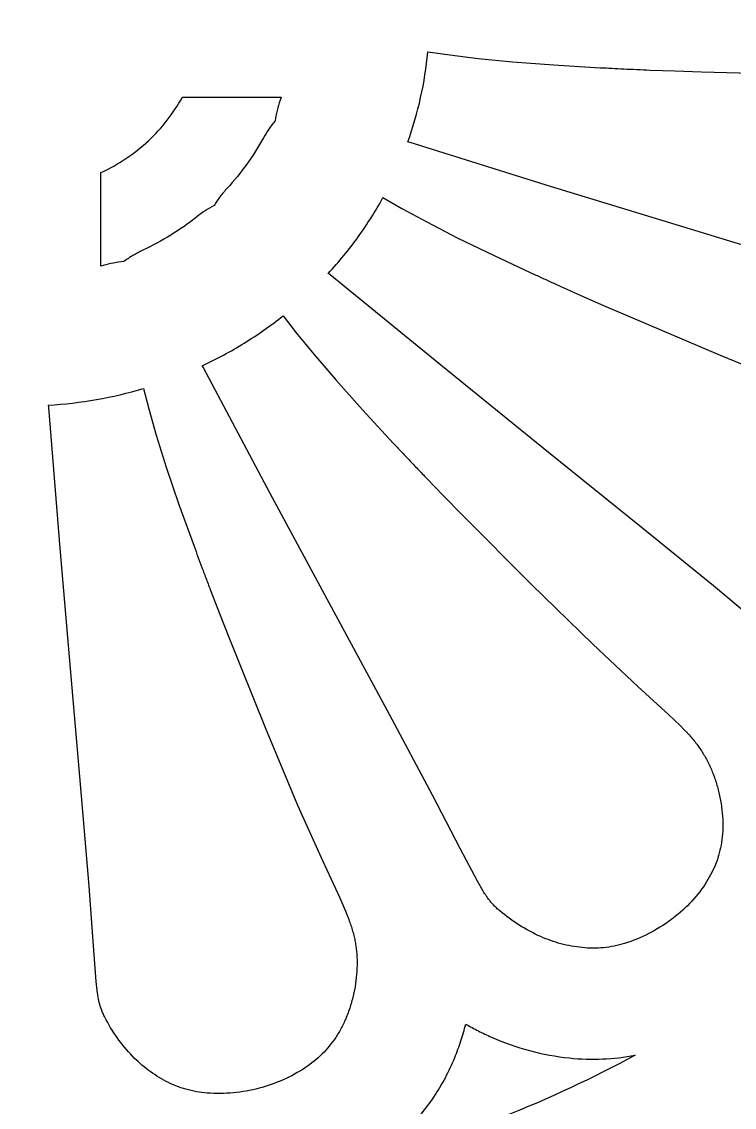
# Model space of a CAD drawing. Header units: centimetres. Extents: x -14.65 to -8.84, y 3.45 to 9.
# Drawn here: x -11.742 to -10.77, y 4.74 to 6.219 of the extents above; entities that cross this region are included whole.
import ezdxf

# ---------------------------------------------------------------- set-up
doc = ezdxf.new("R2010")
doc.units = ezdxf.units.CM
doc.header["$MEASUREMENT"] = 0
doc.layers.add('layer 1', color=7, linetype='Continuous')

msp = doc.modelspace()

# ---------------------------------------------------------------- linework, layer by layer
at = {"layer": 'layer 1', "lineweight": 30}
for points, knots in [([(-14.64842, 9.00077), (-14.64842, 9.00077), (-14.64842, 3.45043), (-14.64842, 3.45043), (-14.64842, 3.45043), (-14.64842, 3.45043), (-8.83526, 3.45043), (-8.83526, 3.45043), (-8.83526, 3.45043), (-8.83526, 3.45043), (-8.83526, 9.00077), (-8.83526, 9.00077), (-8.83526, 9.00077), (-8.83526, 9.00077), (-14.64842, 9.00077), (-14.64842, 9.00077)], [0, 0, 0, 0, 0.2, 0.2, 0.2, 0.2, 0.4, 0.4, 0.4, 0.4, 0.6, 0.6, 0.6, 0.6, 1, 1, 1, 1]), ([(-11.21517, 6.05551), (-11.21517, 6.05551), (-11.21217, 6.05485), (-11.21217, 6.05485), (-11.21217, 6.05485), (-11.21217, 6.05485), (-11.21199, 6.05479), (-11.21199, 6.05479), (-11.21199, 6.05479), (-11.21199, 6.05479), (-11.02027, 5.995), (-11.02027, 5.995), (-11.02027, 5.995), (-11.02027, 5.995), (-10.83978, 5.93966), (-10.83978, 5.93966), (-10.83978, 5.93966), (-10.83978, 5.93966), (-10.68211, 5.89158), (-10.68211, 5.89158), (-10.68211, 5.89158), (-10.68211, 5.89158), (-10.55886, 5.85355), (-10.55886, 5.85355), (-10.55886, 5.85355), (-10.55886, 5.85355), (-10.47751, 5.8275), (-10.47751, 5.8275), (-10.47751, 5.8275), (-10.47751, 5.8275), (-10.42895, 5.81204), (-10.42895, 5.81204), (-10.42895, 5.81204), (-10.42895, 5.81204), (-10.41283, 5.80759), (-10.41283, 5.80759), (-10.41283, 5.80759), (-10.41165, 5.8073), (-10.41046, 5.80702), (-10.40928, 5.80675), (-10.40928, 5.80675), (-10.40808, 5.80648), (-10.40689, 5.80622), (-10.4057, 5.80598), (-10.4057, 5.80598), (-10.40475, 5.80578), (-10.40379, 5.8056), (-10.40283, 5.80542), (-10.40283, 5.80542), (-10.40187, 5.80525), (-10.4009, 5.80509), (-10.39994, 5.80494), (-10.39994, 5.80494), (-10.39817, 5.80467), (-10.39639, 5.80444), (-10.39461, 5.80427), (-10.39461, 5.80427), (-10.39283, 5.80409), (-10.39105, 5.80396), (-10.38926, 5.80389), (-10.38926, 5.80389), (-10.38525, 5.80371), (-10.38124, 5.80374), (-10.37724, 5.80396), (-10.37724, 5.80396), (-10.36604, 5.80459), (-10.3549, 5.80598), (-10.34389, 5.80814), (-10.34389, 5.80814), (-10.33294, 5.81028), (-10.32215, 5.81318), (-10.3116, 5.81682), (-10.3116, 5.81682), (-10.30239, 5.81999), (-10.29344, 5.8239), (-10.28486, 5.82851), (-10.28486, 5.82851), (-10.27638, 5.83305), (-10.26829, 5.83828), (-10.26066, 5.84414), (-10.26066, 5.84414), (-10.25302, 5.84999), (-10.24603, 5.85664), (-10.2398, 5.86396), (-10.2398, 5.86396), (-10.23368, 5.87115), (-10.22836, 5.87897), (-10.22392, 5.88729), (-10.22392, 5.88729), (-10.21852, 5.89741), (-10.21403, 5.908), (-10.21051, 5.91892), (-10.21051, 5.91892), (-10.20702, 5.92974), (-10.20452, 5.94086), (-10.20303, 5.95212), (-10.20303, 5.95212), (-10.20157, 5.96316), (-10.2011, 5.97431), (-10.20162, 5.98543), (-10.20162, 5.98543), (-10.20215, 5.99657), (-10.20366, 6.00764), (-10.20615, 6.01851), (-10.20615, 6.01851), (-10.20829, 6.02785), (-10.21138, 6.03694), (-10.21539, 6.04564), (-10.21539, 6.04564), (-10.21945, 6.05447), (-10.2244, 6.06286), (-10.23016, 6.07068), (-10.23016, 6.07068), (-10.23325, 6.07488), (-10.23655, 6.07892), (-10.24004, 6.08279), (-10.24004, 6.08279), (-10.24356, 6.0867), (-10.24727, 6.09043), (-10.25116, 6.09397), (-10.25116, 6.09397), (-10.25558, 6.098), (-10.26017, 6.10184), (-10.26492, 6.10548), (-10.26492, 6.10548), (-10.2697, 6.10915), (-10.27464, 6.11262), (-10.27972, 6.11587), (-10.27972, 6.11587), (-10.28461, 6.119), (-10.28962, 6.12194), (-10.29473, 6.12468), (-10.29473, 6.12468), (-10.29988, 6.12743), (-10.30513, 6.12999), (-10.31048, 6.13234), (-10.31048, 6.13234), (-10.31534, 6.13448), (-10.3203, 6.13641), (-10.32533, 6.13813), (-10.32533, 6.13813), (-10.33038, 6.13986), (-10.33551, 6.14138), (-10.34069, 6.14268), (-10.34069, 6.14268), (-10.34312, 6.14329), (-10.34556, 6.14384), (-10.34801, 6.14434), (-10.34801, 6.14434), (-10.35047, 6.14483), (-10.35294, 6.14527), (-10.35542, 6.14566), (-10.35542, 6.14566), (-10.35821, 6.14609), (-10.36102, 6.14646), (-10.36383, 6.14678), (-10.36383, 6.14678), (-10.36664, 6.1471), (-10.36946, 6.14736), (-10.37228, 6.14756), (-10.37228, 6.14756), (-10.375, 6.14776), (-10.37773, 6.14792), (-10.38046, 6.14803), (-10.38046, 6.14803), (-10.38385, 6.14817), (-10.38725, 6.14827), (-10.39065, 6.14833), (-10.39065, 6.14833), (-10.39065, 6.14833), (-10.41237, 6.14833), (-10.41237, 6.14833), (-10.41237, 6.14833), (-10.41237, 6.14833), (-10.47071, 6.14717), (-10.47071, 6.14717), (-10.47071, 6.14717), (-10.47071, 6.14717), (-10.55705, 6.14627), (-10.55705, 6.14627), (-10.55705, 6.14627), (-10.55705, 6.14627), (-10.67639, 6.14742), (-10.67639, 6.14742), (-10.67639, 6.14742), (-10.67639, 6.14742), (-10.8146, 6.15093), (-10.8146, 6.15093), (-10.8146, 6.15093), (-10.8146, 6.15093), (-10.85078, 6.15219), (-10.85078, 6.15219), (-10.85078, 6.15219), (-10.85078, 6.15219), (-10.88488, 6.15353), (-10.88488, 6.15353), (-10.88488, 6.15353), (-10.89082, 6.15378), (-10.89676, 6.15403), (-10.9027, 6.15429), (-10.9027, 6.15429), (-10.90863, 6.15455), (-10.91457, 6.15482), (-10.9205, 6.1551), (-10.9205, 6.1551), (-10.92589, 6.15535), (-10.93127, 6.15561), (-10.93665, 6.15587), (-10.93665, 6.15587), (-10.94203, 6.15614), (-10.94742, 6.15641), (-10.9528, 6.15669), (-10.9528, 6.15669), (-10.9528, 6.15669), (-11.01599, 6.16039), (-11.01599, 6.16039), (-11.01599, 6.16039), (-11.01599, 6.16039), (-11.07209, 6.16462), (-11.07209, 6.16462), (-11.07209, 6.16462), (-11.07209, 6.16462), (-11.11928, 6.1693), (-11.11928, 6.1693), (-11.11928, 6.1693), (-11.11928, 6.1693), (-11.15791, 6.17401), (-11.15791, 6.17401), (-11.15791, 6.17401), (-11.15791, 6.17401), (-11.18771, 6.17814), (-11.18771, 6.17814), (-11.18771, 6.17814), (-11.1897, 6.15728), (-11.193, 6.13657), (-11.19758, 6.11612), (-11.19758, 6.11612), (-11.20218, 6.09557), (-11.20805, 6.07533), (-11.21517, 6.05551)], [0, 0, 0, 0, 0.0163934, 0.0163934, 0.0163934, 0.0163934, 0.0327869, 0.0327869, 0.0327869, 0.0327869, 0.0491803, 0.0491803, 0.0491803, 0.0491803, 0.0655738, 0.0655738, 0.0655738, 0.0655738, 0.0819672, 0.0819672, 0.0819672, 0.0819672, 0.0983607, 0.0983607, 0.0983607, 0.0983607, 0.1147541, 0.1147541, 0.1147541, 0.1147541, 0.1311475, 0.1311475, 0.1311475, 0.1311475, 0.147541, 0.147541, 0.147541, 0.147541, 0.1639344, 0.1639344, 0.1639344, 0.1639344, 0.1803279, 0.1803279, 0.1803279, 0.1803279, 0.1967213, 0.1967213, 0.1967213, 0.1967213, 0.2131148, 0.2131148, 0.2131148, 0.2131148, 0.2295082, 0.2295082, 0.2295082, 0.2295082, 0.2459016, 0.2459016, 0.2459016, 0.2459016, 0.2622951, 0.2622951, 0.2622951, 0.2622951, 0.2786885, 0.2786885, 0.2786885, 0.2786885, 0.295082, 0.295082, 0.295082, 0.295082, 0.3114754, 0.3114754, 0.3114754, 0.3114754, 0.3278689, 0.3278689, 0.3278689, 0.3278689, 0.3442623, 0.3442623, 0.3442623, 0.3442623, 0.3606557, 0.3606557, 0.3606557, 0.3606557, 0.3770492, 0.3770492, 0.3770492, 0.3770492, 0.3934426, 0.3934426, 0.3934426, 0.3934426, 0.4098361, 0.4098361, 0.4098361, 0.4098361, 0.4262295, 0.4262295, 0.4262295, 0.4262295, 0.442623, 0.442623, 0.442623, 0.442623, 0.4590164, 0.4590164, 0.4590164, 0.4590164, 0.4754098, 0.4754098, 0.4754098, 0.4754098, 0.4918033, 0.4918033, 0.4918033, 0.4918033, 0.5081967, 0.5081967, 0.5081967, 0.5081967, 0.5245902, 0.5245902, 0.5245902, 0.5245902, 0.5409836, 0.5409836, 0.5409836, 0.5409836, 0.557377, 0.557377, 0.557377, 0.557377, 0.5737705, 0.5737705, 0.5737705, 0.5737705, 0.5901639, 0.5901639, 0.5901639, 0.5901639, 0.6065574, 0.6065574, 0.6065574, 0.6065574, 0.6229508, 0.6229508, 0.6229508, 0.6229508, 0.6393443, 0.6393443, 0.6393443, 0.6393443, 0.6557377, 0.6557377, 0.6557377, 0.6557377, 0.6721311, 0.6721311, 0.6721311, 0.6721311, 0.6885246, 0.6885246, 0.6885246, 0.6885246, 0.704918, 0.704918, 0.704918, 0.704918, 0.7213115, 0.7213115, 0.7213115, 0.7213115, 0.7377049, 0.7377049, 0.7377049, 0.7377049, 0.7540984, 0.7540984, 0.7540984, 0.7540984, 0.7704918, 0.7704918, 0.7704918, 0.7704918, 0.7868852, 0.7868852, 0.7868852, 0.7868852, 0.8032787, 0.8032787, 0.8032787, 0.8032787, 0.8196721, 0.8196721, 0.8196721, 0.8196721, 0.8360656, 0.8360656, 0.8360656, 0.8360656, 0.852459, 0.852459, 0.852459, 0.852459, 0.8688525, 0.8688525, 0.8688525, 0.8688525, 0.8852459, 0.8852459, 0.8852459, 0.8852459, 0.9016393, 0.9016393, 0.9016393, 0.9016393, 0.9180328, 0.9180328, 0.9180328, 0.9180328, 0.9344262, 0.9344262, 0.9344262, 0.9344262, 0.9508197, 0.9508197, 0.9508197, 0.9508197, 0.9672131, 0.9672131, 0.9672131, 0.9672131, 1, 1, 1, 1]), ([(-11.63364, 6.01368), (-11.63364, 6.01368), (-11.63364, 5.88612), (-11.63364, 5.88612), (-11.63364, 5.88612), (-11.63364, 5.88612), (-11.63059, 5.88701), (-11.63059, 5.88701), (-11.63059, 5.88701), (-11.626, 5.88837), (-11.62134, 5.88952), (-11.61665, 5.89045), (-11.61665, 5.89045), (-11.61193, 5.89138), (-11.60718, 5.8921), (-11.6024, 5.89259), (-11.6024, 5.89259), (-11.59839, 5.89555), (-11.59425, 5.89831), (-11.58997, 5.90085), (-11.58997, 5.90085), (-11.58566, 5.90342), (-11.58122, 5.90576), (-11.57667, 5.90789), (-11.57667, 5.90789), (-11.56351, 5.91403), (-11.55072, 5.92094), (-11.53837, 5.92857), (-11.53837, 5.92857), (-11.52614, 5.93613), (-11.51436, 5.9444), (-11.5031, 5.95335), (-11.5031, 5.95335), (-11.49941, 5.95628), (-11.49558, 5.95904), (-11.49162, 5.9616), (-11.49162, 5.9616), (-11.48763, 5.9642), (-11.48352, 5.96659), (-11.4793, 5.96879), (-11.4793, 5.96879), (-11.47679, 5.97299), (-11.47407, 5.97705), (-11.47114, 5.98095), (-11.47114, 5.98095), (-11.46818, 5.9849), (-11.46502, 5.98869), (-11.46167, 5.99231), (-11.46167, 5.99231), (-11.45198, 6.00278), (-11.44294, 6.01384), (-11.43458, 6.0254), (-11.43458, 6.0254), (-11.42632, 6.03684), (-11.41876, 6.04878), (-11.41196, 6.06115), (-11.41196, 6.06115), (-11.40972, 6.06521), (-11.40729, 6.06915), (-11.40466, 6.07297), (-11.40466, 6.07297), (-11.40201, 6.07681), (-11.39918, 6.08053), (-11.39617, 6.0841), (-11.39617, 6.0841), (-11.39553, 6.08889), (-11.39464, 6.09364), (-11.3935, 6.09833), (-11.3935, 6.09833), (-11.39236, 6.10304), (-11.39096, 6.10769), (-11.38932, 6.11226), (-11.38932, 6.11226), (-11.38932, 6.11226), (-11.38777, 6.11668), (-11.38777, 6.11668), (-11.38777, 6.11668), (-11.38777, 6.11668), (-11.52257, 6.11668), (-11.52257, 6.11668), (-11.52257, 6.11668), (-11.53474, 6.09443), (-11.55042, 6.07429), (-11.56901, 6.05704), (-11.56901, 6.05704), (-11.58815, 6.03929), (-11.60996, 6.02466), (-11.63364, 6.01368)], [0, 0, 0, 0, 0.0434783, 0.0434783, 0.0434783, 0.0434783, 0.0869565, 0.0869565, 0.0869565, 0.0869565, 0.1304348, 0.1304348, 0.1304348, 0.1304348, 0.173913, 0.173913, 0.173913, 0.173913, 0.2173913, 0.2173913, 0.2173913, 0.2173913, 0.2608696, 0.2608696, 0.2608696, 0.2608696, 0.3043478, 0.3043478, 0.3043478, 0.3043478, 0.3478261, 0.3478261, 0.3478261, 0.3478261, 0.3913043, 0.3913043, 0.3913043, 0.3913043, 0.4347826, 0.4347826, 0.4347826, 0.4347826, 0.4782609, 0.4782609, 0.4782609, 0.4782609, 0.5217391, 0.5217391, 0.5217391, 0.5217391, 0.5652174, 0.5652174, 0.5652174, 0.5652174, 0.6086957, 0.6086957, 0.6086957, 0.6086957, 0.6521739, 0.6521739, 0.6521739, 0.6521739, 0.6956522, 0.6956522, 0.6956522, 0.6956522, 0.7391304, 0.7391304, 0.7391304, 0.7391304, 0.7826087, 0.7826087, 0.7826087, 0.7826087, 0.826087, 0.826087, 0.826087, 0.826087, 0.8695652, 0.8695652, 0.8695652, 0.8695652, 0.9130435, 0.9130435, 0.9130435, 0.9130435, 1, 1, 1, 1]), ([(-11.32356, 5.87635), (-11.32356, 5.87635), (-11.32106, 5.87464), (-11.32106, 5.87464), (-11.32106, 5.87464), (-11.32106, 5.87464), (-11.32091, 5.87453), (-11.32091, 5.87453), (-11.32091, 5.87453), (-11.32091, 5.87453), (-11.16779, 5.74934), (-11.16779, 5.74934), (-11.16779, 5.74934), (-11.16779, 5.74934), (-11.02325, 5.63237), (-11.02325, 5.63237), (-11.02325, 5.63237), (-11.02325, 5.63237), (-10.89688, 5.53043), (-10.89688, 5.53043), (-10.89688, 5.53043), (-10.89688, 5.53043), (-10.79829, 5.45033), (-10.79829, 5.45033), (-10.79829, 5.45033), (-10.79829, 5.45033), (-10.73358, 5.39658), (-10.73358, 5.39658), (-10.73358, 5.39658), (-10.73358, 5.39658), (-10.69492, 5.36459), (-10.69492, 5.36459), (-10.69492, 5.36459), (-10.69492, 5.36459), (-10.68182, 5.35459), (-10.68182, 5.35459), (-10.68182, 5.35459), (-10.68084, 5.35389), (-10.67986, 5.3532), (-10.67887, 5.35252), (-10.67887, 5.35252), (-10.67788, 5.35184), (-10.67688, 5.35117), (-10.67588, 5.35051), (-10.67588, 5.35051), (-10.67507, 5.34998), (-10.67426, 5.34946), (-10.67345, 5.34895), (-10.67345, 5.34895), (-10.67263, 5.34844), (-10.6718, 5.34794), (-10.67097, 5.34745), (-10.67097, 5.34745), (-10.66945, 5.34655), (-10.6679, 5.34569), (-10.66633, 5.34488), (-10.66633, 5.34488), (-10.66475, 5.34407), (-10.66315, 5.3433), (-10.66153, 5.34258), (-10.66153, 5.34258), (-10.65971, 5.34176), (-10.65787, 5.341), (-10.65602, 5.34028), (-10.65602, 5.34028), (-10.65416, 5.33956), (-10.65228, 5.33889), (-10.65039, 5.33826), (-10.65039, 5.33826), (-10.63979, 5.33475), (-10.62896, 5.33198), (-10.61798, 5.32997), (-10.61798, 5.32997), (-10.60695, 5.32795), (-10.59579, 5.32668), (-10.58459, 5.32619), (-10.58459, 5.32619), (-10.5748, 5.32577), (-10.56499, 5.32611), (-10.55526, 5.32723), (-10.55526, 5.32723), (-10.54556, 5.32834), (-10.53596, 5.33022), (-10.52656, 5.33285), (-10.52656, 5.33285), (-10.51715, 5.33547), (-10.50803, 5.33906), (-10.49935, 5.34354), (-10.49935, 5.34354), (-10.49081, 5.34795), (-10.48275, 5.35324), (-10.47529, 5.35931), (-10.47529, 5.35931), (-10.46623, 5.3667), (-10.45782, 5.37486), (-10.45017, 5.38369), (-10.45017, 5.38369), (-10.44263, 5.39238), (-10.43587, 5.40172), (-10.42997, 5.41159), (-10.42997, 5.41159), (-10.42419, 5.42126), (-10.41927, 5.43142), (-10.41526, 5.44195), (-10.41526, 5.44195), (-10.4113, 5.45236), (-10.40826, 5.46311), (-10.4062, 5.47406), (-10.4062, 5.47406), (-10.40442, 5.48347), (-10.40363, 5.49303), (-10.40384, 5.5026), (-10.40384, 5.5026), (-10.40405, 5.51217), (-10.40526, 5.5217), (-10.40744, 5.53102), (-10.40744, 5.53102), (-10.40861, 5.53603), (-10.41003, 5.54096), (-10.41171, 5.54582), (-10.41171, 5.54582), (-10.41339, 5.55071), (-10.41532, 5.55551), (-10.41749, 5.5602), (-10.41749, 5.5602), (-10.41995, 5.56554), (-10.42265, 5.57076), (-10.42558, 5.57586), (-10.42558, 5.57586), (-10.42853, 5.58099), (-10.4317, 5.58599), (-10.43509, 5.59085), (-10.43509, 5.59085), (-10.43835, 5.59552), (-10.44179, 5.60006), (-10.44542, 5.60446), (-10.44542, 5.60446), (-10.44907, 5.60889), (-10.4529, 5.61316), (-10.45689, 5.61729), (-10.45689, 5.61729), (-10.46053, 5.62104), (-10.46432, 5.62463), (-10.46828, 5.62805), (-10.46828, 5.62805), (-10.47226, 5.6315), (-10.47639, 5.63477), (-10.48066, 5.63786), (-10.48066, 5.63786), (-10.48265, 5.63931), (-10.48469, 5.64071), (-10.48675, 5.64206), (-10.48675, 5.64206), (-10.48883, 5.64342), (-10.49093, 5.64473), (-10.49307, 5.64599), (-10.49307, 5.64599), (-10.49547, 5.64741), (-10.49791, 5.64877), (-10.50038, 5.65009), (-10.50038, 5.65009), (-10.50285, 5.65141), (-10.50535, 5.65268), (-10.50788, 5.6539), (-10.50788, 5.6539), (-10.5091, 5.65449), (-10.51032, 5.65507), (-10.51155, 5.65563), (-10.51155, 5.65563), (-10.51278, 5.6562), (-10.51401, 5.65676), (-10.51525, 5.65731), (-10.51525, 5.65731), (-10.51679, 5.658), (-10.51833, 5.65867), (-10.51988, 5.65934), (-10.51988, 5.65934), (-10.52143, 5.66), (-10.52299, 5.66066), (-10.52455, 5.66131), (-10.52455, 5.66131), (-10.52455, 5.66131), (-10.54461, 5.66923), (-10.54461, 5.66923), (-10.54461, 5.66923), (-10.54461, 5.66923), (-10.59897, 5.68944), (-10.59897, 5.68944), (-10.59897, 5.68944), (-10.59897, 5.68944), (-10.67911, 5.72011), (-10.67911, 5.72011), (-10.67911, 5.72011), (-10.67911, 5.72011), (-10.7889, 5.76471), (-10.7889, 5.76471), (-10.7889, 5.76471), (-10.7889, 5.76471), (-10.91518, 5.81837), (-10.91518, 5.81837), (-10.91518, 5.81837), (-10.91518, 5.81837), (-10.94809, 5.83274), (-10.94809, 5.83274), (-10.94809, 5.83274), (-10.94809, 5.83274), (-10.97906, 5.84642), (-10.97906, 5.84642), (-10.97906, 5.84642), (-10.98445, 5.84881), (-10.98984, 5.85121), (-10.99522, 5.85362), (-10.99522, 5.85362), (-11.0006, 5.85602), (-11.00597, 5.85844), (-11.01135, 5.86086), (-11.01135, 5.86086), (-11.01622, 5.86306), (-11.02109, 5.86526), (-11.02596, 5.86746), (-11.02596, 5.86746), (-11.03082, 5.86967), (-11.03569, 5.87189), (-11.04054, 5.87411), (-11.04054, 5.87411), (-11.04054, 5.87411), (-11.09744, 5.90058), (-11.09744, 5.90058), (-11.09744, 5.90058), (-11.09744, 5.90058), (-11.14757, 5.92496), (-11.14757, 5.92496), (-11.14757, 5.92496), (-11.14757, 5.92496), (-11.1893, 5.94649), (-11.1893, 5.94649), (-11.1893, 5.94649), (-11.1893, 5.94649), (-11.22309, 5.96494), (-11.22309, 5.96494), (-11.22309, 5.96494), (-11.22309, 5.96494), (-11.24897, 5.97963), (-11.24897, 5.97963), (-11.24897, 5.97963), (-11.25918, 5.96108), (-11.27052, 5.94317), (-11.28292, 5.926), (-11.28292, 5.926), (-11.29546, 5.90865), (-11.30903, 5.89207), (-11.32356, 5.87635)], [0, 0, 0, 0, 0.015625, 0.015625, 0.015625, 0.015625, 0.03125, 0.03125, 0.03125, 0.03125, 0.046875, 0.046875, 0.046875, 0.046875, 0.0625, 0.0625, 0.0625, 0.0625, 0.078125, 0.078125, 0.078125, 0.078125, 0.09375, 0.09375, 0.09375, 0.09375, 0.109375, 0.109375, 0.109375, 0.109375, 0.125, 0.125, 0.125, 0.125, 0.140625, 0.140625, 0.140625, 0.140625, 0.15625, 0.15625, 0.15625, 0.15625, 0.171875, 0.171875, 0.171875, 0.171875, 0.1875, 0.1875, 0.1875, 0.1875, 0.203125, 0.203125, 0.203125, 0.203125, 0.21875, 0.21875, 0.21875, 0.21875, 0.234375, 0.234375, 0.234375, 0.234375, 0.25, 0.25, 0.25, 0.25, 0.265625, 0.265625, 0.265625, 0.265625, 0.28125, 0.28125, 0.28125, 0.28125, 0.296875, 0.296875, 0.296875, 0.296875, 0.3125, 0.3125, 0.3125, 0.3125, 0.328125, 0.328125, 0.328125, 0.328125, 0.34375, 0.34375, 0.34375, 0.34375, 0.359375, 0.359375, 0.359375, 0.359375, 0.375, 0.375, 0.375, 0.375, 0.390625, 0.390625, 0.390625, 0.390625, 0.40625, 0.40625, 0.40625, 0.40625, 0.421875, 0.421875, 0.421875, 0.421875, 0.4375, 0.4375, 0.4375, 0.4375, 0.453125, 0.453125, 0.453125, 0.453125, 0.46875, 0.46875, 0.46875, 0.46875, 0.484375, 0.484375, 0.484375, 0.484375, 0.5, 0.5, 0.5, 0.5, 0.515625, 0.515625, 0.515625, 0.515625, 0.53125, 0.53125, 0.53125, 0.53125, 0.546875, 0.546875, 0.546875, 0.546875, 0.5625, 0.5625, 0.5625, 0.5625, 0.578125, 0.578125, 0.578125, 0.578125, 0.59375, 0.59375, 0.59375, 0.59375, 0.609375, 0.609375, 0.609375, 0.609375, 0.625, 0.625, 0.625, 0.625, 0.640625, 0.640625, 0.640625, 0.640625, 0.65625, 0.65625, 0.65625, 0.65625, 0.671875, 0.671875, 0.671875, 0.671875, 0.6875, 0.6875, 0.6875, 0.6875, 0.703125, 0.703125, 0.703125, 0.703125, 0.71875, 0.71875, 0.71875, 0.71875, 0.734375, 0.734375, 0.734375, 0.734375, 0.75, 0.75, 0.75, 0.75, 0.765625, 0.765625, 0.765625, 0.765625, 0.78125, 0.78125, 0.78125, 0.78125, 0.796875, 0.796875, 0.796875, 0.796875, 0.8125, 0.8125, 0.8125, 0.8125, 0.828125, 0.828125, 0.828125, 0.828125, 0.84375, 0.84375, 0.84375, 0.84375, 0.859375, 0.859375, 0.859375, 0.859375, 0.875, 0.875, 0.875, 0.875, 0.890625, 0.890625, 0.890625, 0.890625, 0.90625, 0.90625, 0.90625, 0.90625, 0.921875, 0.921875, 0.921875, 0.921875, 0.9375, 0.9375, 0.9375, 0.9375, 0.953125, 0.953125, 0.953125, 0.953125, 0.96875, 0.96875, 0.96875, 0.96875, 1, 1, 1, 1]), ([(-11.49562, 5.75037), (-11.49562, 5.75037), (-11.494, 5.74788), (-11.494, 5.74788), (-11.494, 5.74788), (-11.494, 5.74788), (-11.4939, 5.74772), (-11.4939, 5.74772), (-11.4939, 5.74772), (-11.4939, 5.74772), (-11.40269, 5.5762), (-11.40269, 5.5762), (-11.40269, 5.5762), (-11.40269, 5.5762), (-11.31611, 5.41541), (-11.31611, 5.41541), (-11.31611, 5.41541), (-11.31611, 5.41541), (-11.24028, 5.27512), (-11.24028, 5.27512), (-11.24028, 5.27512), (-11.24028, 5.27512), (-11.18135, 5.16515), (-11.18135, 5.16515), (-11.18135, 5.16515), (-11.18135, 5.16515), (-11.14314, 5.09189), (-11.14314, 5.09189), (-11.14314, 5.09189), (-11.14314, 5.09189), (-11.12027, 5.04823), (-11.12027, 5.04823), (-11.12027, 5.04823), (-11.12027, 5.04823), (-11.11218, 5.03421), (-11.11218, 5.03421), (-11.11218, 5.03421), (-11.11155, 5.03321), (-11.11092, 5.03222), (-11.11028, 5.03123), (-11.11028, 5.03123), (-11.10964, 5.03023), (-11.10899, 5.02925), (-11.10833, 5.02827), (-11.10833, 5.02827), (-11.1078, 5.02749), (-11.10726, 5.02671), (-11.10671, 5.02594), (-11.10671, 5.02594), (-11.10616, 5.02517), (-11.10559, 5.02441), (-11.10502, 5.02365), (-11.10502, 5.02365), (-11.10398, 5.02227), (-11.10289, 5.02091), (-11.10176, 5.01959), (-11.10176, 5.01959), (-11.10063, 5.01826), (-11.09946, 5.01697), (-11.09825, 5.01571), (-11.09825, 5.01571), (-11.0969, 5.0143), (-11.09551, 5.01292), (-11.09409, 5.01158), (-11.09409, 5.01158), (-11.09266, 5.01024), (-11.09119, 5.00893), (-11.08969, 5.00766), (-11.08969, 5.00766), (-11.08132, 5.00055), (-11.07244, 4.99405), (-11.06314, 4.98821), (-11.06314, 4.98821), (-11.05372, 4.98229), (-11.0439, 4.97704), (-11.03375, 4.9725), (-11.03375, 4.9725), (-11.02487, 4.96854), (-11.0157, 4.96529), (-11.00632, 4.96278), (-11.00632, 4.96278), (-10.99685, 4.96026), (-10.98721, 4.95848), (-10.97746, 4.95748), (-10.97746, 4.95748), (-10.96771, 4.95648), (-10.95788, 4.95646), (-10.94812, 4.95743), (-10.94812, 4.95743), (-10.9384, 4.95839), (-10.92881, 4.96033), (-10.91948, 4.96323), (-10.91948, 4.96323), (-10.90813, 4.96675), (-10.8971, 4.97122), (-10.8865, 4.97657), (-10.8865, 4.97657), (-10.87604, 4.98186), (-10.86604, 4.98802), (-10.85662, 4.995), (-10.85662, 4.995), (-10.84739, 5.00183), (-10.83875, 5.00942), (-10.83081, 5.01771), (-10.83081, 5.01771), (-10.82299, 5.02586), (-10.81589, 5.03467), (-10.80958, 5.04404), (-10.80958, 5.04404), (-10.80416, 5.05208), (-10.79958, 5.06066), (-10.79591, 5.06963), (-10.79591, 5.06963), (-10.79229, 5.07849), (-10.78959, 5.0877), (-10.78786, 5.09711), (-10.78786, 5.09711), (-10.78693, 5.10216), (-10.78627, 5.10726), (-10.78586, 5.11238), (-10.78586, 5.11238), (-10.78545, 5.11748), (-10.78531, 5.12261), (-10.78543, 5.12774), (-10.78543, 5.12774), (-10.78557, 5.13357), (-10.78596, 5.13939), (-10.78663, 5.14518), (-10.78663, 5.14518), (-10.78729, 5.15098), (-10.78821, 5.15675), (-10.78939, 5.16248), (-10.78939, 5.16248), (-10.79052, 5.16798), (-10.79188, 5.17344), (-10.79347, 5.17883), (-10.79347, 5.17883), (-10.79506, 5.18424), (-10.79688, 5.18959), (-10.79892, 5.19485), (-10.79892, 5.19485), (-10.80077, 5.19964), (-10.80284, 5.20435), (-10.80512, 5.20895), (-10.80512, 5.20895), (-10.80741, 5.21359), (-10.80991, 5.21812), (-10.81261, 5.22253), (-10.81261, 5.22253), (-10.81388, 5.2246), (-10.81519, 5.22663), (-10.81656, 5.22864), (-10.81656, 5.22864), (-10.81793, 5.23065), (-10.81935, 5.23262), (-10.82082, 5.23456), (-10.82082, 5.23456), (-10.82247, 5.23676), (-10.82418, 5.23891), (-10.82592, 5.24102), (-10.82592, 5.24102), (-10.82768, 5.24315), (-10.82948, 5.24523), (-10.83133, 5.24728), (-10.83133, 5.24728), (-10.83222, 5.24827), (-10.83311, 5.24925), (-10.83402, 5.25022), (-10.83402, 5.25022), (-10.83493, 5.25119), (-10.83584, 5.25216), (-10.83676, 5.25312), (-10.83676, 5.25312), (-10.83791, 5.25432), (-10.83907, 5.2555), (-10.84023, 5.25668), (-10.84023, 5.25668), (-10.8414, 5.25786), (-10.84257, 5.25904), (-10.84375, 5.26021), (-10.84375, 5.26021), (-10.84375, 5.26021), (-10.8591, 5.27485), (-10.8591, 5.27485), (-10.8591, 5.27485), (-10.8591, 5.27485), (-10.90122, 5.31335), (-10.90122, 5.31335), (-10.90122, 5.31335), (-10.90122, 5.31335), (-10.96294, 5.37091), (-10.96294, 5.37091), (-10.96294, 5.37091), (-10.96294, 5.37091), (-11.04647, 5.45217), (-11.04647, 5.45217), (-11.04647, 5.45217), (-11.04647, 5.45217), (-11.1416, 5.54782), (-11.1416, 5.54782), (-11.1416, 5.54782), (-11.1416, 5.54782), (-11.16624, 5.5731), (-11.16624, 5.5731), (-11.16624, 5.5731), (-11.16624, 5.5731), (-11.18937, 5.59704), (-11.18937, 5.59704), (-11.18937, 5.59704), (-11.19338, 5.60121), (-11.19739, 5.6054), (-11.20139, 5.60958), (-11.20139, 5.60958), (-11.2054, 5.61377), (-11.2094, 5.61796), (-11.21339, 5.62216), (-11.21339, 5.62216), (-11.21701, 5.62596), (-11.22063, 5.62978), (-11.22424, 5.63359), (-11.22424, 5.63359), (-11.22785, 5.63741), (-11.23145, 5.64123), (-11.23505, 5.64505), (-11.23505, 5.64505), (-11.23505, 5.64505), (-11.27698, 5.69026), (-11.27698, 5.69026), (-11.27698, 5.69026), (-11.27698, 5.69026), (-11.31351, 5.73107), (-11.31351, 5.73107), (-11.31351, 5.73107), (-11.31351, 5.73107), (-11.34342, 5.76619), (-11.34342, 5.76619), (-11.34342, 5.76619), (-11.34342, 5.76619), (-11.36723, 5.79556), (-11.36723, 5.79556), (-11.36723, 5.79556), (-11.36723, 5.79556), (-11.38524, 5.81858), (-11.38524, 5.81858), (-11.38524, 5.81858), (-11.40213, 5.80516), (-11.4198, 5.79275), (-11.43815, 5.78141), (-11.43815, 5.78141), (-11.45669, 5.76996), (-11.47588, 5.75959), (-11.49562, 5.75037)], [0, 0, 0, 0, 0.015625, 0.015625, 0.015625, 0.015625, 0.03125, 0.03125, 0.03125, 0.03125, 0.046875, 0.046875, 0.046875, 0.046875, 0.0625, 0.0625, 0.0625, 0.0625, 0.078125, 0.078125, 0.078125, 0.078125, 0.09375, 0.09375, 0.09375, 0.09375, 0.109375, 0.109375, 0.109375, 0.109375, 0.125, 0.125, 0.125, 0.125, 0.140625, 0.140625, 0.140625, 0.140625, 0.15625, 0.15625, 0.15625, 0.15625, 0.171875, 0.171875, 0.171875, 0.171875, 0.1875, 0.1875, 0.1875, 0.1875, 0.203125, 0.203125, 0.203125, 0.203125, 0.21875, 0.21875, 0.21875, 0.21875, 0.234375, 0.234375, 0.234375, 0.234375, 0.25, 0.25, 0.25, 0.25, 0.265625, 0.265625, 0.265625, 0.265625, 0.28125, 0.28125, 0.28125, 0.28125, 0.296875, 0.296875, 0.296875, 0.296875, 0.3125, 0.3125, 0.3125, 0.3125, 0.328125, 0.328125, 0.328125, 0.328125, 0.34375, 0.34375, 0.34375, 0.34375, 0.359375, 0.359375, 0.359375, 0.359375, 0.375, 0.375, 0.375, 0.375, 0.390625, 0.390625, 0.390625, 0.390625, 0.40625, 0.40625, 0.40625, 0.40625, 0.421875, 0.421875, 0.421875, 0.421875, 0.4375, 0.4375, 0.4375, 0.4375, 0.453125, 0.453125, 0.453125, 0.453125, 0.46875, 0.46875, 0.46875, 0.46875, 0.484375, 0.484375, 0.484375, 0.484375, 0.5, 0.5, 0.5, 0.5, 0.515625, 0.515625, 0.515625, 0.515625, 0.53125, 0.53125, 0.53125, 0.53125, 0.546875, 0.546875, 0.546875, 0.546875, 0.5625, 0.5625, 0.5625, 0.5625, 0.578125, 0.578125, 0.578125, 0.578125, 0.59375, 0.59375, 0.59375, 0.59375, 0.609375, 0.609375, 0.609375, 0.609375, 0.625, 0.625, 0.625, 0.625, 0.640625, 0.640625, 0.640625, 0.640625, 0.65625, 0.65625, 0.65625, 0.65625, 0.671875, 0.671875, 0.671875, 0.671875, 0.6875, 0.6875, 0.6875, 0.6875, 0.703125, 0.703125, 0.703125, 0.703125, 0.71875, 0.71875, 0.71875, 0.71875, 0.734375, 0.734375, 0.734375, 0.734375, 0.75, 0.75, 0.75, 0.75, 0.765625, 0.765625, 0.765625, 0.765625, 0.78125, 0.78125, 0.78125, 0.78125, 0.796875, 0.796875, 0.796875, 0.796875, 0.8125, 0.8125, 0.8125, 0.8125, 0.828125, 0.828125, 0.828125, 0.828125, 0.84375, 0.84375, 0.84375, 0.84375, 0.859375, 0.859375, 0.859375, 0.859375, 0.875, 0.875, 0.875, 0.875, 0.890625, 0.890625, 0.890625, 0.890625, 0.90625, 0.90625, 0.90625, 0.90625, 0.921875, 0.921875, 0.921875, 0.921875, 0.9375, 0.9375, 0.9375, 0.9375, 0.953125, 0.953125, 0.953125, 0.953125, 0.96875, 0.96875, 0.96875, 0.96875, 1, 1, 1, 1]), ([(-11.70516, 5.69675), (-11.70516, 5.69675), (-11.70466, 5.69386), (-11.70466, 5.69386), (-11.70466, 5.69386), (-11.70466, 5.69386), (-11.70463, 5.69367), (-11.70463, 5.69367), (-11.70463, 5.69367), (-11.70463, 5.69367), (-11.68922, 5.50194), (-11.68922, 5.50194), (-11.68922, 5.50194), (-11.68922, 5.50194), (-11.67377, 5.32179), (-11.67377, 5.32179), (-11.67377, 5.32179), (-11.67377, 5.32179), (-11.66003, 5.16453), (-11.66003, 5.16453), (-11.66003, 5.16453), (-11.66003, 5.16453), (-11.64973, 5.04143), (-11.64973, 5.04143), (-11.64973, 5.04143), (-11.64973, 5.04143), (-11.64384, 4.95981), (-11.64384, 4.95981), (-11.64384, 4.95981), (-11.64384, 4.95981), (-11.64024, 4.91112), (-11.64024, 4.91112), (-11.64024, 4.91112), (-11.64024, 4.91112), (-11.63838, 4.89522), (-11.63838, 4.89522), (-11.63838, 4.89522), (-11.63821, 4.89407), (-11.63803, 4.89292), (-11.63784, 4.89177), (-11.63784, 4.89177), (-11.63764, 4.89062), (-11.63743, 4.88947), (-11.63721, 4.88833), (-11.63721, 4.88833), (-11.63704, 4.88741), (-11.63685, 4.8865), (-11.63665, 4.88559), (-11.63665, 4.88559), (-11.63645, 4.88467), (-11.63624, 4.88376), (-11.63601, 4.88286), (-11.63601, 4.88286), (-11.6356, 4.88119), (-11.63514, 4.87955), (-11.63463, 4.87791), (-11.63463, 4.87791), (-11.63412, 4.87627), (-11.63356, 4.87465), (-11.63295, 4.87304), (-11.63295, 4.87304), (-11.63226, 4.87125), (-11.63154, 4.86947), (-11.63076, 4.86771), (-11.63076, 4.86771), (-11.62998, 4.86595), (-11.62915, 4.86421), (-11.62827, 4.86249), (-11.62827, 4.86249), (-11.62339, 4.85287), (-11.6178, 4.84363), (-11.61155, 4.83483), (-11.61155, 4.83483), (-11.60522, 4.82593), (-11.59825, 4.81749), (-11.5907, 4.8096), (-11.5907, 4.8096), (-11.5841, 4.8027), (-11.57694, 4.79636), (-11.5693, 4.79064), (-11.5693, 4.79064), (-11.56154, 4.78483), (-11.55332, 4.77966), (-11.54473, 4.77518), (-11.54473, 4.77518), (-11.53612, 4.7707), (-11.52708, 4.76711), (-11.51774, 4.76446), (-11.51774, 4.76446), (-11.50831, 4.76178), (-11.49863, 4.76007), (-11.48885, 4.75934), (-11.48885, 4.75934), (-11.47695, 4.75846), (-11.465, 4.75855), (-11.45312, 4.75963), (-11.45312, 4.75963), (-11.44127, 4.7607), (-11.42953, 4.76275), (-11.41802, 4.76576), (-11.41802, 4.76576), (-11.40675, 4.7687), (-11.39573, 4.77256), (-11.3851, 4.77731), (-11.3851, 4.77731), (-11.37458, 4.782), (-11.36447, 4.78755), (-11.35487, 4.79391), (-11.35487, 4.79391), (-11.34664, 4.79937), (-11.33895, 4.80563), (-11.33194, 4.81259), (-11.33194, 4.81259), (-11.32506, 4.81943), (-11.31888, 4.82695), (-11.3135, 4.83502), (-11.3135, 4.83502), (-11.31062, 4.83935), (-11.30796, 4.84382), (-11.30552, 4.84841), (-11.30552, 4.84841), (-11.3031, 4.85297), (-11.30091, 4.85764), (-11.29897, 4.86242), (-11.29897, 4.86242), (-11.29676, 4.86786), (-11.29478, 4.87339), (-11.29306, 4.879), (-11.29306, 4.879), (-11.29135, 4.88459), (-11.28989, 4.89025), (-11.28868, 4.89596), (-11.28868, 4.89596), (-11.28751, 4.90146), (-11.28658, 4.90701), (-11.28588, 4.91259), (-11.28588, 4.91259), (-11.28518, 4.91815), (-11.28472, 4.92375), (-11.28449, 4.92935), (-11.28449, 4.92935), (-11.28428, 4.93445), (-11.2843, 4.93957), (-11.28456, 4.94467), (-11.28456, 4.94467), (-11.28481, 4.94977), (-11.2853, 4.95486), (-11.28603, 4.95992), (-11.28603, 4.95992), (-11.28637, 4.96229), (-11.28676, 4.96465), (-11.28722, 4.96701), (-11.28722, 4.96701), (-11.28768, 4.96936), (-11.2882, 4.9717), (-11.28878, 4.97403), (-11.28878, 4.97403), (-11.28943, 4.97666), (-11.29014, 4.97927), (-11.2909, 4.98186), (-11.2909, 4.98186), (-11.29167, 4.98446), (-11.2925, 4.98705), (-11.29338, 4.98961), (-11.29338, 4.98961), (-11.29381, 4.99085), (-11.29424, 4.99208), (-11.29469, 4.99331), (-11.29469, 4.99331), (-11.29514, 4.99454), (-11.29559, 4.99577), (-11.29606, 4.99699), (-11.29606, 4.99699), (-11.29664, 4.99851), (-11.29724, 5.00003), (-11.29784, 5.00155), (-11.29784, 5.00155), (-11.29844, 5.00306), (-11.29905, 5.00458), (-11.29967, 5.00608), (-11.29967, 5.00608), (-11.29967, 5.00608), (-11.30798, 5.02521), (-11.30798, 5.02521), (-11.30798, 5.02521), (-11.30798, 5.02521), (-11.33143, 5.07615), (-11.33143, 5.07615), (-11.33143, 5.07615), (-11.33143, 5.07615), (-11.36535, 5.15185), (-11.36535, 5.15185), (-11.36535, 5.15185), (-11.36535, 5.15185), (-11.4099, 5.2574), (-11.4099, 5.2574), (-11.4099, 5.2574), (-11.4099, 5.2574), (-11.45939, 5.38047), (-11.45939, 5.38047), (-11.45939, 5.38047), (-11.45939, 5.38047), (-11.47201, 5.41281), (-11.47201, 5.41281), (-11.47201, 5.41281), (-11.47201, 5.41281), (-11.48376, 5.44336), (-11.48376, 5.44336), (-11.48376, 5.44336), (-11.4858, 5.44869), (-11.48782, 5.45401), (-11.48984, 5.45935), (-11.48984, 5.45935), (-11.49186, 5.46467), (-11.49387, 5.47), (-11.49588, 5.47534), (-11.49588, 5.47534), (-11.49769, 5.48017), (-11.4995, 5.48501), (-11.50131, 5.48985), (-11.50131, 5.48985), (-11.50311, 5.4947), (-11.5049, 5.49954), (-11.50669, 5.50439), (-11.50669, 5.50439), (-11.50669, 5.50439), (-11.52729, 5.56146), (-11.52729, 5.56146), (-11.52729, 5.56146), (-11.52729, 5.56146), (-11.54466, 5.61249), (-11.54466, 5.61249), (-11.54466, 5.61249), (-11.54466, 5.61249), (-11.55819, 5.65584), (-11.55819, 5.65584), (-11.55819, 5.65584), (-11.55819, 5.65584), (-11.5684, 5.69166), (-11.5684, 5.69166), (-11.5684, 5.69166), (-11.5684, 5.69166), (-11.5758, 5.7195), (-11.5758, 5.7195), (-11.5758, 5.7195), (-11.59679, 5.71326), (-11.61813, 5.70823), (-11.6397, 5.70444), (-11.6397, 5.70444), (-11.66135, 5.70063), (-11.68321, 5.69807), (-11.70516, 5.69675)], [0, 0, 0, 0, 0.015625, 0.015625, 0.015625, 0.015625, 0.03125, 0.03125, 0.03125, 0.03125, 0.046875, 0.046875, 0.046875, 0.046875, 0.0625, 0.0625, 0.0625, 0.0625, 0.078125, 0.078125, 0.078125, 0.078125, 0.09375, 0.09375, 0.09375, 0.09375, 0.109375, 0.109375, 0.109375, 0.109375, 0.125, 0.125, 0.125, 0.125, 0.140625, 0.140625, 0.140625, 0.140625, 0.15625, 0.15625, 0.15625, 0.15625, 0.171875, 0.171875, 0.171875, 0.171875, 0.1875, 0.1875, 0.1875, 0.1875, 0.203125, 0.203125, 0.203125, 0.203125, 0.21875, 0.21875, 0.21875, 0.21875, 0.234375, 0.234375, 0.234375, 0.234375, 0.25, 0.25, 0.25, 0.25, 0.265625, 0.265625, 0.265625, 0.265625, 0.28125, 0.28125, 0.28125, 0.28125, 0.296875, 0.296875, 0.296875, 0.296875, 0.3125, 0.3125, 0.3125, 0.3125, 0.328125, 0.328125, 0.328125, 0.328125, 0.34375, 0.34375, 0.34375, 0.34375, 0.359375, 0.359375, 0.359375, 0.359375, 0.375, 0.375, 0.375, 0.375, 0.390625, 0.390625, 0.390625, 0.390625, 0.40625, 0.40625, 0.40625, 0.40625, 0.421875, 0.421875, 0.421875, 0.421875, 0.4375, 0.4375, 0.4375, 0.4375, 0.453125, 0.453125, 0.453125, 0.453125, 0.46875, 0.46875, 0.46875, 0.46875, 0.484375, 0.484375, 0.484375, 0.484375, 0.5, 0.5, 0.5, 0.5, 0.515625, 0.515625, 0.515625, 0.515625, 0.53125, 0.53125, 0.53125, 0.53125, 0.546875, 0.546875, 0.546875, 0.546875, 0.5625, 0.5625, 0.5625, 0.5625, 0.578125, 0.578125, 0.578125, 0.578125, 0.59375, 0.59375, 0.59375, 0.59375, 0.609375, 0.609375, 0.609375, 0.609375, 0.625, 0.625, 0.625, 0.625, 0.640625, 0.640625, 0.640625, 0.640625, 0.65625, 0.65625, 0.65625, 0.65625, 0.671875, 0.671875, 0.671875, 0.671875, 0.6875, 0.6875, 0.6875, 0.6875, 0.703125, 0.703125, 0.703125, 0.703125, 0.71875, 0.71875, 0.71875, 0.71875, 0.734375, 0.734375, 0.734375, 0.734375, 0.75, 0.75, 0.75, 0.75, 0.765625, 0.765625, 0.765625, 0.765625, 0.78125, 0.78125, 0.78125, 0.78125, 0.796875, 0.796875, 0.796875, 0.796875, 0.8125, 0.8125, 0.8125, 0.8125, 0.828125, 0.828125, 0.828125, 0.828125, 0.84375, 0.84375, 0.84375, 0.84375, 0.859375, 0.859375, 0.859375, 0.859375, 0.875, 0.875, 0.875, 0.875, 0.890625, 0.890625, 0.890625, 0.890625, 0.90625, 0.90625, 0.90625, 0.90625, 0.921875, 0.921875, 0.921875, 0.921875, 0.9375, 0.9375, 0.9375, 0.9375, 0.953125, 0.953125, 0.953125, 0.953125, 0.96875, 0.96875, 0.96875, 0.96875, 1, 1, 1, 1]), ([(-11.27323, 4.66396), (-11.20906, 4.68146), (-11.14593, 4.70257), (-11.08414, 4.7272), (-11.08414, 4.7272), (-11.02283, 4.75165), (-10.96296, 4.77956), (-10.90483, 4.81082), (-10.90483, 4.81082), (-10.91958, 4.80804), (-10.93451, 4.80633), (-10.9495, 4.80571), (-10.9495, 4.80571), (-10.96451, 4.80508), (-10.97955, 4.80554), (-10.99449, 4.80708), (-10.99449, 4.80708), (-11.01295, 4.80897), (-11.03123, 4.81233), (-11.04916, 4.81712), (-11.04916, 4.81712), (-11.06694, 4.82186), (-11.08432, 4.82803), (-11.10113, 4.83554), (-11.10113, 4.83554), (-11.10711, 4.83821), (-11.11302, 4.84103), (-11.11886, 4.84399), (-11.11886, 4.84399), (-11.12467, 4.84695), (-11.13042, 4.85004), (-11.13608, 4.85327), (-11.13608, 4.85327), (-11.13803, 4.84552), (-11.14026, 4.83784), (-11.14275, 4.83025), (-11.14275, 4.83025), (-11.14525, 4.82263), (-11.14802, 4.81509), (-11.15104, 4.80766), (-11.15104, 4.80766), (-11.15486, 4.79829), (-11.15915, 4.78911), (-11.16389, 4.78017), (-11.16389, 4.78017), (-11.16867, 4.77116), (-11.1739, 4.7624), (-11.17955, 4.75391), (-11.17955, 4.75391), (-11.19057, 4.73737), (-11.20323, 4.72198), (-11.21732, 4.70797), (-11.21732, 4.70797), (-11.23169, 4.6937), (-11.24742, 4.68088), (-11.2643, 4.66969), (-11.2643, 4.66969), (-11.26577, 4.66872), (-11.26725, 4.66775), (-11.26874, 4.66679), (-11.26874, 4.66679), (-11.27023, 4.66584), (-11.27172, 4.66489), (-11.27323, 4.66396)], [0, 0, 0, 0, 0.0588235, 0.0588235, 0.0588235, 0.0588235, 0.1176471, 0.1176471, 0.1176471, 0.1176471, 0.1764706, 0.1764706, 0.1764706, 0.1764706, 0.2352941, 0.2352941, 0.2352941, 0.2352941, 0.2941176, 0.2941176, 0.2941176, 0.2941176, 0.3529412, 0.3529412, 0.3529412, 0.3529412, 0.4117647, 0.4117647, 0.4117647, 0.4117647, 0.4705882, 0.4705882, 0.4705882, 0.4705882, 0.5294118, 0.5294118, 0.5294118, 0.5294118, 0.5882353, 0.5882353, 0.5882353, 0.5882353, 0.6470588, 0.6470588, 0.6470588, 0.6470588, 0.7058824, 0.7058824, 0.7058824, 0.7058824, 0.7647059, 0.7647059, 0.7647059, 0.7647059, 0.8235294, 0.8235294, 0.8235294, 0.8235294, 0.8823529, 0.8823529, 0.8823529, 0.8823529, 1, 1, 1, 1])]:
    msp.add_open_spline(points, degree=3, knots=knots, dxfattribs=at)

doc.saveas('drawing.dxf')
